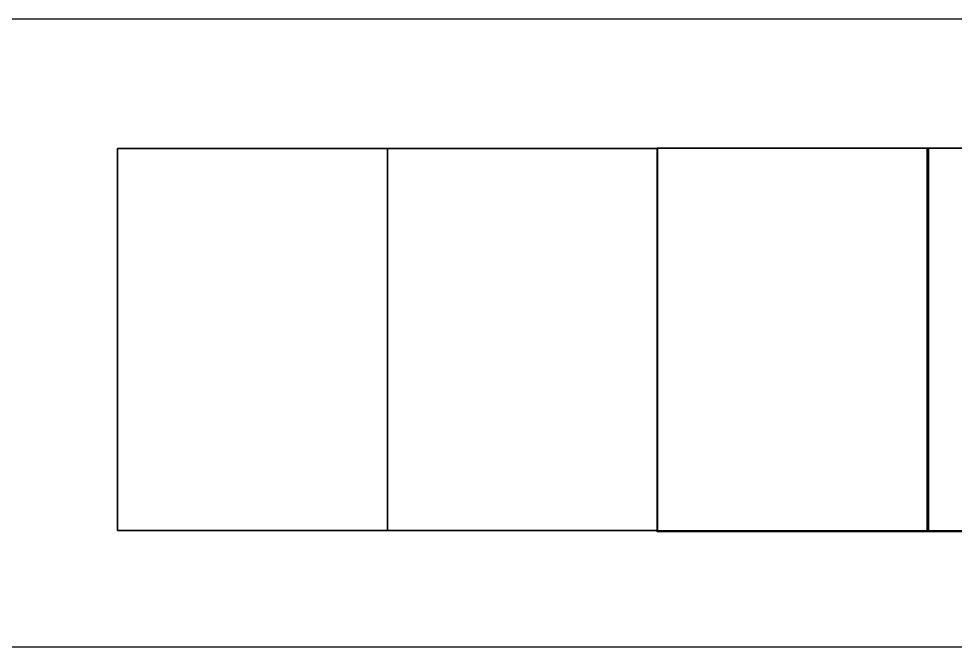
# Model space of a CAD drawing. Header units: inches. Extents: x 5611 to 9158, y -1675 to 1870.
# Drawn here: x 7098 to 8128, y -1675 to -984 of the extents above; entities that cross this region are included whole.
import ezdxf

# ---------------------------------------------------------------- set-up
doc = ezdxf.new("R2010")
doc.units = ezdxf.units.IN
doc.header["$LTSCALE"] = 0.7
doc.header["$MEASUREMENT"] = 0
picture_1 = doc.add_image_def('image2.jpg', size_in_pixel=(4289, 3029))
picture_2 = doc.add_image_def('image4.jpg', size_in_pixel=(10547, 7460))

msp = doc.modelspace()

# ---------------------------------------------------------------- linework, layer by layer
at = {"lineweight": 25}
msp.add_lwpolyline([(7078.8, -984.2), (9158.3, -984.2), (9158.3, -1675), (7078.8, -1675)], close=True, dxfattribs=at)
at = {"color": 3, "lineweight": 25}
for points in [[(7206.8, -1126.8), (7206.8, -1546.8), (7503.8, -1546.8), (7503.8, -1126.8)], [(7503.8, -1126.8), (7503.8, -1546.8), (7800.8, -1546.8), (7800.8, -1126.8)], [(7800.8, -1126.8), (7800.8, -1546.8), (8097.8, -1546.8), (8097.8, -1126.8)], [(8097.8, -1126.8), (8097.8, -1546.8), (8394.8, -1546.8), (8394.8, -1126.8)]]:
    msp.add_lwpolyline(points, close=True, dxfattribs=at)

# ---------------------------------------------------------------- pictures from other files: only their frames are drawn
at = {"lineweight": 25}
image = msp.add_image(picture_1, insert=(7206.8, -1126.8), size_in_units=(420, 296.6), rotation=-90, dxfattribs=at)
image.dxf.flags = 7
image = msp.add_image(picture_1, insert=(7503.8, -1126.8), size_in_units=(420, 296.6), rotation=-90, dxfattribs=at)
image.dxf.flags = 7
image = msp.add_image(picture_2, insert=(7800.3, -1126.2), size_in_units=(421.9, 298.4), rotation=-90, dxfattribs=at)
image.dxf.flags = 7
image = msp.add_image(picture_2, insert=(8097.3, -1126.2), size_in_units=(421.9, 298.4), rotation=-90, dxfattribs=at)
image.dxf.flags = 7

doc.saveas('drawing.dxf')
